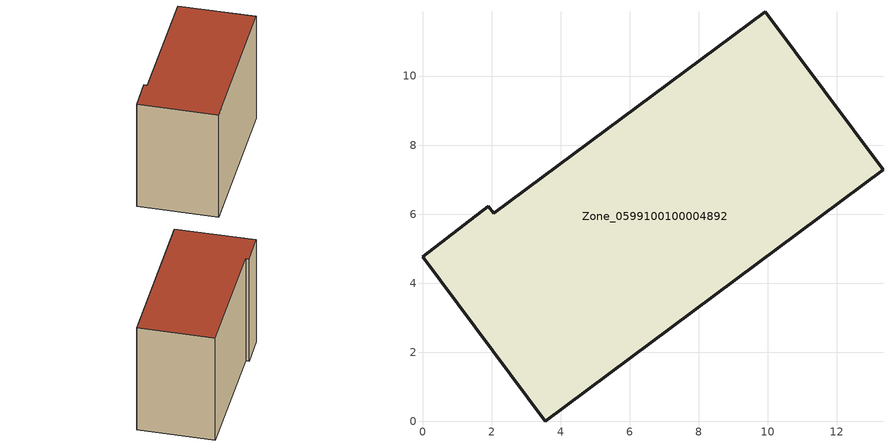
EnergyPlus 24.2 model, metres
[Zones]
Zone_0599100100004892
 floor ground (C_G): 3.55,0 0,4.77 1.9,6.24 2.06,6.03 9.93,11.87 13.33,7.28 z0
 wall outside (C_F): 0,4.77 3.55,0 13.33,7.28 9.93,11.87 2.06,6.03 1.9,6.24 0,4.77 z0:8.89
 roof outside (C_R): 1.9,6.24 0,4.77 3.55,0 13.33,7.28 9.93,11.87 2.06,6.03 z8.89
[BUILDING]
Pand.0599100100004892: North Axis=0; Terrain=City; Loads Convergence Tolerance Value=0.04; Temperature Convergence Tolerance Value=0.4; Solar Distribution=FullExterior; Maximum Number of Warmup Days=25; Minimum Number of Warmup Days=1
[Site:Location]
Rotterdam.The.Hague.AP_ZH_NLD Design_Conditions: Latitude=51.96; Longitude=4.45; Time Zone=1; Elevation=-4.5
[SITE:GROUNDTEMPERATURE:BUILDINGSURFACE]
18, 18, 18, 18, 18, 18, 18, 18, 18, 18, 18, 18
[MATERIAL] Thermal Absorptance=0.9; Solar Absorptance=0.7; Visible Absorptance=0.7
Name | Roughness | Thickness | Conductivity | Density | Specific Heat
G.TI.2006-2014 | MediumSmooth | 0.15 | 0.06 | 540 | 1210
F.TI.2006-2014 | Rough | 0.3 | 0.12 | 1920 | 840
R.TI.2006-2014 | MediumRough | 0.2 | 0.08 | 1500 | 1000
[CONSTRUCTION]
C_G: G.TI.2006-2014
C_F: F.TI.2006-2014
C_R: R.TI.2006-2014
[ZONE]
Zone_0599100100004892: Type=1; Multiplier=1; Ceiling Height=Autocalculate; Volume=Autocalculate; Floor Area=autocalculate; Part of Total Floor Area=Yes
[ZONEINFILTRATION:DESIGNFLOWRATE]
Infil_Zone_0599100100004892: Zone or ZoneList or Space or SpaceList=Zone_0599100100004892; Schedule=AlwaysOn; Design Flow Rate Calculation Method=Flow/Area; Flow Rate per Floor Area=0.0015; Constant Term Coefficient=1; Temperature Term Coefficient=0; Velocity Term Coefficient=0; Velocity Squared Term Coefficient=0
[HVACTEMPLATE:ZONE:IDEALLOADSAIRSYSTEM]
Zone_0599100100004892: Maximum Heating Supply Air Temperature=50; Minimum Cooling Supply Air Temperature=13; Maximum Heating Supply Air Humidity Ratio=0.0156; Minimum Cooling Supply Air Humidity Ratio=0.0077; Heating Limit=NoLimit; Cooling Limit=NoLimit; Dehumidification Control Type=ConstantSensibleHeatRatio; Cooling Sensible Heat Ratio=0.7; Dehumidification Setpoint=60; Humidification Control Type=None; Humidification Setpoint=30; Outdoor Air Method=None; Outdoor Air Flow Rate per Person=0.00944; Outdoor Air Flow Rate per Zone Floor Area=0; Outdoor Air Flow Rate per Zone=0; Demand Controlled Ventilation Type=None; Outdoor Air Economizer Type=NoEconomizer; Heat Recovery Type=None; Sensible Heat Recovery Effectiveness=0.7; Latent Heat Recovery Effectiveness=0.65
[ZONECONTROL:THERMOSTAT]
ThermostatControl_Zone_0599100100004892: Zone or ZoneList=Zone_0599100100004892; Control Type Schedule=DualSetpointControlType; Control 1=Thermostat_Zone_0599100100004892; Temperature Difference Between Cutout And Setpoint=0
[THERMOSTATSETPOINT:DUALSETPOINT]
Thermostat_Zone_0599100100004892: Heating Setpoint Temperature Schedule=HeatingSetpoint_Zone_0599100100004892; Cooling Setpoint Temperature Schedule=CoolingSetpoint_Zone_0599100100004892
[SCHEDULE:COMPACT]
HeatingSetpoint_Zone_0599100100004892: Through: 12/31, For: AllDays, Until: 24:00, 21
CoolingSetpoint_Zone_0599100100004892: Through: 12/31, For: AllDays, Until: 24:00, 24
DualSetpointControlType: Through: 12/31, For: AllDays, Until: 24:00, 4
AlwaysOn: Through: 12/31, For: AllDays, Until: 24:00, 1
